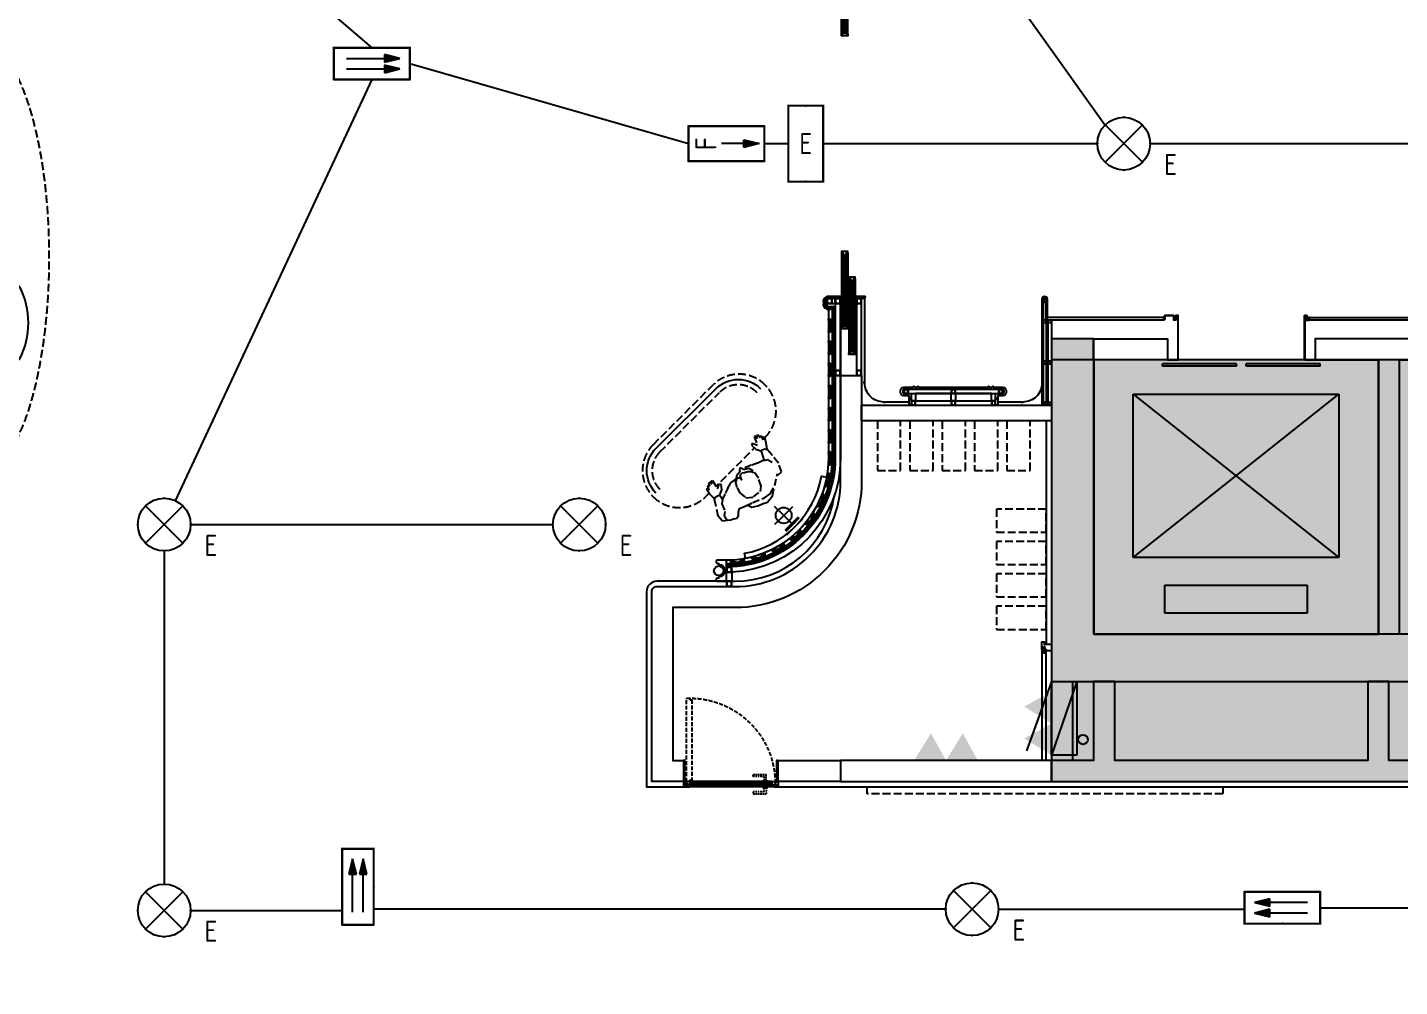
# Model space of a CAD drawing. Extents: x -284868 to 304789, y -137694 to 137894.
# Drawn here: x 125286 to 138296, y -105631 to -96536 of the extents above; entities that cross this region are included whole.
import ezdxf
from ezdxf.enums import TextEntityAlignment as Align

# ---------------------------------------------------------------- set-up
doc = ezdxf.new("R2010")
doc.units = 0
doc.set_wipeout_variables(frame=1)
doc.linetypes.add('DASH', pattern=[0.35, 0.25, -0.1])
doc.linetypes.add('DASHED', pattern=[0.75, 0.5, -0.25])
doc.layers.get('0').update_dxf_attribs({"linetype": 'CONTINUOUS'})
for name, color, linetype in [('0-墙', 4, 'CONTINUOUS'), ('0-建筑外轮廓', 8, 'CONTINUOUS'), ('0-建筑柱体', 251, 'CONTINUOUS'), ('0-消防栓(给排水)', 9, 'CONTINUOUS'), ('0-电梯', 3, 'CONTINUOUS'), ('0-非设计区域', 251, 'CONTINUOUS'), ('EQUIP-应急', 3, 'CONTINUOUS'), ('P-完成面', 42, 'CONTINUOUS'), ('P-平面家具', 3, 'CONTINUOUS'), ('P-门扇', 6, 'CONTINUOUS'), ('WIRE-照明', 130, 'CONTINUOUS')]:
    doc.layers.add(name, color=color, linetype=linetype)
doc.styles.add('_TEL_ATTDEF', font='GBENOR', dxfattribs={"width": 0.8, "height": 3, "bigfont": 'GBCBIG'})
doc.styles.add('_TEL_DIM', font='SIMPLEX', dxfattribs={"width": 0.8, "height": 3.5, "bigfont": 'HZTXT'})
doc.linetypes.add('FENCELINE2', pattern='A,6.35,-2.54,[132,ltypeshp.shx,S=2.54,R=0,X=-2.54,Y=0],-2.54,25.4', length=36.83)

# ---------------------------------------------------------------- blocks, each defined once
blk = doc.blocks.new('213r5467')
for p, q in [((-90909, -260063), (-90909, -260326)), ((-89559, -260063), (-90909, -260063)), ((-89559, -260326), (-89559, -260063)), ((-90909, -260326), (-89559, -260326)), ((-91209, -260588), (-91209, -262138)), ((-89259, -260588), (-91209, -260588)), ((-91209, -260588), (-89259, -262138)), ((-91209, -262138), (-89259, -260588)), ((-89259, -262138), (-89259, -260588)), ((-91209, -262138), (-89259, -262138))]:
    blk.add_line(p, q)
blk.add_lwpolyline([(-88884, -262463), (-91584, -262463), (-91584, -259863), (-88884, -259863), (-88884, -262463)])
blk = doc.blocks.new('sgASGHHHH')
for points in [[(-109046, -917824), (-109046, -921074), (-108646, -920624), (-108646, -917824)], [(-108646, -920624), (-109046, -921074), (-102996, -921074), (-102879, -920774), (-102996, -920624)]]:
    blk.add_hatch(color=256).paths.add_polyline_path(points)
at = {"color": 4}
for p, q in [((-109046, -917824), (-109046, -921074)), ((-108646, -917824), (-109046, -917824)), ((-108646, -917824), (-108646, -920624)), ((-108646, -920624), (-102996, -920624)), ((-109046, -921074), (-102996, -921074))]:
    blk.add_line(p, q, dxfattribs=at)
blk = doc.blocks.new('A$C5B4E3DF6')
for p, q in [((0, 240), (-659, 477)), ((-700, 0), (-700, 240)), ((0, 0), (-700, 240)), ((-700, 240), (0, 240)), ((0, 240), (0, 0)), ((0, 0), (-700, 0))]:
    blk.add_line(p, q)
for points in [[(-700, 240), (-541, 498), (-398, 240)], [(-398, 240), (-239, 498), (-96, 240)], [(-700, 0), (-700, 240), (0, 0)]]:
    blk.add_solid(points)
blk = doc.blocks.new('A$C3F6147FC')
blk.add_circle((299, -3801), 45.5)
at = {"rotation": 90}
blk.add_blockref('A$C5B4E3DF6', (240, -3250), dxfattribs=at)
blk = doc.blocks.new('$DORLIB2D$00000127')
at = {"color": 0}
for points in [[(-0.5333, 0.7949), (-0.5333, 0.6904)], [(-0.0333, 0.7949), (-0.5333, 0.7949)], [(-0.0333, 0.7949), (-0.0333, 0.6904)], [(0.5333, 0.7949), (0.0333, 0.7949)], [(0.0333, 0.7949), (0.0333, 0.6904)], [(0.5333, 0.7949), (0.5333, 0.6904)], [(-0.0333, 0.6904), (-0.5333, 0.6904)], [(0.5333, 0.6904), (0.0333, 0.6904)], [(0.5, 0.5), (-0.5, 0.5)]]:
    blk.add_lwpolyline(points, dxfattribs=at)
blk = doc.blocks.new('A$C611527F21')
h = blk.add_hatch(color=7)
h.dxf.hatch_style = 1
h.set_gradient(color1=(255, 255, 255), color2=(255, 255, 0), tint=1, name='CYLINDER')
h.paths.add_polyline_path([(1340, -405), (1340, -380), (1320, -380), (1320, -406), (1325, -410), (1335, -410)])
for points in [[(60, -375), (60, -405), (55, -405), (55, -400), (56, -400), (56, -404), (58, -404), (58, -373), (81, -373), (81, -419), (99, -419), (99, 0), (0, 0), (0, 1), (100, 1), (100, -420), (80, -420), (80, -375), (60, -375)], [(1438, -400), (1438, -404), (1436, -404), (1436, -384), (1424, -384), (1424, -419), (1342, -419), (1342, -378), (1319, -378), (1319, -419), (1302, -419), (1302, 0), (1400, 0), (1400, 1), (1300, 1), (1300, -420), (1320, -420), (1320, -380), (1340, -380), (1340, -420), (1425, -420), (1425, -385), (1435, -385), (1435, -405), (1440, -405), (1440, -400), (1438, -400)]]:
    blk.add_lwpolyline(points)
blk.add_lwpolyline([(1340, -405), (1340, -380), (1320, -380), (1320, -406), (1325, -410), (1335, -410)], close=True)
blk = doc.blocks.new('A$C67A6433D')
at = {"linetype": 'DASH', "ltscale": 0.03}
blk.add_wipeout([(31, 0), (-28, 0), (-28, 26), (31, 26)], dxfattribs=at)
for p, q in [((-26, 20), (-23, 19)), ((-25, 13), (-19, 4)), ((-21, 19), (-9, 16)), ((-20, 2), (-20, 0)), ((-19, 13), (-12, 3)), ((-18, 11), (-7, 9)), ((-16, 8), (-6, 8)), ((-16, 3), (0, 3)), ((-13, 24), (-13, 26)), ((-12, 23), (-12, 25)), ((-12, 25), (0, 25)), ((-9, 16), (-9, 21)), ((-9, 12), (-9, 21)), ((-1, 4), (-8, 10)), ((-2, 19), (-4, 14)), ((0, 9), (-3, 12)), ((30, 26), (3, 26)), ((15, 25), (3, 25)), ((3, 9), (6, 12)), ((19, 3), (3, 3)), ((4, 4), (11, 10)), ((5, 19), (7, 14)), ((19, 8), (9, 8)), ((12, 12), (12, 21)), ((23, 19), (12, 16)), ((21, 11), (12, 10)), ((22, 13), (14, 3)), ((15, 23), (15, 25)), ((16, 24), (16, 26)), ((28, 13), (21, 4)), ((23, 2), (23, 0)), ((28, 20), (25, 19))]:
    blk.add_line(p, q, dxfattribs=at)
for points in [[(0, 10), (0, 26), (-28, 26), (-28, 0), (0, 0), (0, 3)], [(3, 10), (3, 26), (31, 26), (31, 0), (3, 0), (3, 3)]]:
    blk.add_lwpolyline(points, dxfattribs=at)
for points in [[(-13, 24), (-13, 24), (-26, 24, 0.414214), (-27, 23), (-27, 2, 0.414214), (-26, 2), (-20, 2)], [(-12, 23), (-25, 23, 0.414214), (-26, 23), (-26, 17)], [(-26, 14), (-26, 5, 0.414214), (-25, 4), (-19, 4)], [(15, 23), (28, 23, -0.414214), (28, 23), (28, 17)], [(16, 24), (16, 24), (28, 24, -0.414214), (29, 23), (29, 2, -0.414214), (28, 2), (23, 2)], [(28, 14), (28, 5, -0.414214), (28, 4), (21, 4)]]:
    blk.add_lwpolyline(points, format="xyb", dxfattribs=at)
for centre in [(-22, 15), (-5, 21), (2, 6), (8, 21), (25, 15)]:
    blk.add_circle(centre, 1.99, dxfattribs=at)
for centre, radius, start, end in [((-22, 15), 3.58, 338.8563, 221.961), ((-18, 14), 1.59, 158.8563, 216.0245), ((-16, 6), 3.58, 211.8213, 270), ((-5, 21), 3.58, 334.8452, 179.1262), ((-7, 12), 1.99, 178.2525, 238.2672), ((-2, 13), 1.99, 160.8929, 232.1139), ((2, 6), 3.58, 213.0316, 326.9684), ((2, 6), 3.58, 72.8656, 107.1344), ((8, 21), 3.58, 0.8738, 205.1548), ((5, 13), 1.99, 307.8861, 19.1071), ((10, 12), 1.99, 301.7328, 1.7475), ((12, 11), 1.59, 222.3386, 280.5758), ((19, 6), 3.58, 270, 328.1787), ((25, 15), 3.58, 318.039, 201.1437), ((20, 14), 1.59, 323.9755, 21.1437)]:
    blk.add_arc(centre, radius, start, end, dxfattribs=at)
blk = doc.blocks.new('A$Ccb2b344d')
at = {"layer": 'P-完成面', "color": 251}
for points in [[(0, 0), (30, 0), (30, 30), (0, 30)], [(2, 2), (28, 2), (28, 28), (2, 28)]]:
    blk.add_lwpolyline(points, close=True, dxfattribs=at)
blk = doc.blocks.new('A$C05673959')
at = {"color": 6, "linetype": 'DASH', "ltscale": 80, "elevation": 0}
for points in [[(6, 41), (1, 45), (0, 39)], [(10, 25), (1, 45)], [(17, 47), (20, 52), (23, 47)], [(20, 25), (20, 52)], [(30, 25), (39, 45)], [(34, 41), (39, 45), (40, 39)]]:
    blk.add_lwpolyline(points, dxfattribs=at)
for points in [[(5, 15), (5, 0), (35, 0), (35, 15)], [(10, 15), (30, 15), (30, 25), (10, 25)]]:
    blk.add_lwpolyline(points, close=True, dxfattribs=at)
blk = doc.blocks.new('A$C91fbf63e')
at = {"color": 8}
blk.add_wipeout([(0, 0), (-50, 0), (-50, -50), (0, -50)], dxfattribs=at).dxf.layer = 'P-完成面'
at = {"layer": 'P-完成面'}
h = blk.add_hatch(dxfattribs=at)
h.set_pattern_fill('_USER', color=8, scale=3.749611, angle=225, style=0, double=1, pattern_type=0)
h.set_pattern_definition([(135, (1.25, -48.3284), (2.65138, 2.65138), []), (45, (1.25, -48.3284), (2.65138, -2.65138), [])])
h.paths.add_polyline_path([(-2, -48), (-2, -43), (-47, -43), (-47, -48)])
at = {"layer": 'P-完成面', "color": 3, "elevation": 0}
for points in [[(-3, -48), (-2, -48), (-2, -2), (-48, -2), (-48, -48), (-47, -48), (-47, -50), (-50, -50), (-50, 0), (0, 0), (0, -50), (-3, -50), (-3, -48)], [(-47, -43), (-2, -43), (-2, -48), (-47, -48), (-47, -43)]]:
    blk.add_lwpolyline(points, dxfattribs=at)
at = {"layer": 'P-完成面', "color": 8, "elevation": 0}
blk.add_lwpolyline([(-47, -50), (-3, -50)], dxfattribs=at)
at = {"layer": 'P-完成面', "color": 8}
for centre in [(-47, -43, 0), (-2, -43, 0)]:
    blk.add_arc(centre, 0.722, 234.74733, 305.25267, dxfattribs=at)
at = {"layer": 'P-完成面', "color": 8, "extrusion": (0, 0, -1), "xscale": -0.674219491757518, "yscale": 0.674219491757518, "zscale": -0.674219491757518, "rotation": 180}
blk.add_blockref('A$C05673959', (12, -2, 0), dxfattribs=at)
blk = doc.blocks.new('A$Cfa0514bd')
at = {"layer": 'P-完成面', "color": 251, "ltscale": 3}
for points in [[(0, 0), (40, 0), (40, 40), (0, 40)], [(3, 3), (37, 3), (37, 37), (3, 37)]]:
    blk.add_lwpolyline(points, close=True, dxfattribs=at)
blk = doc.blocks.new('A$C55830984')
at = {"layer": 'P-完成面', "color": 251}
for points in [[(-50, 50), (0, 50), (0, 0), (-50, 0)], [(-47, 47), (-3, 47), (-3, 3), (-47, 3)]]:
    blk.add_lwpolyline(points, close=True, dxfattribs=at)
blk = doc.blocks.new('A$Cdc63680e')
at = {"layer": 'P-完成面', "ltscale": 3}
h = blk.add_hatch(dxfattribs=at)
h.set_pattern_fill('ANSI38', color=250)
h.set_pattern_definition([(45, (-422851.3827, 373884.1253), (-2.24506403, 2.24506403), []), (135, (-422851.3827, 373884.1253), (-6.73519209, 2.24506403), [7.9375, -4.7625])])
edge = h.paths.add_edge_path()
edge.add_arc((-71, 0), 61.2, 359.6402, 407.8678)
edge.add_arc((-24, 54), 10.3, 96.603, 231.5978, ccw=False)
edge.add_arc((-25, 55), 9, 0, 89.651, ccw=False)
edge.add_line((-16, 55), (-16, 34))
edge.add_line((-16, 34), (-1, 34))
edge.add_line((-1, 34), (-1, -34))
edge.add_line((-1, -34), (-16, -34))
edge.add_line((-16, -34), (-16, -55))
edge.add_arc((-25, -55), 9, 270.349, 360, ccw=False)
edge.add_arc((-24, -54), 10.3, 128.4022, 263.397, ccw=False)
edge.add_arc((-71, 0), 61.2, 312.1322, 360.3598)
at = {"layer": 'P-完成面'}
blk.add_lwpolyline([(-11, 0, 0.213484), (-31, 45), (-31, 45, -0.669016), (-25, 65), (-25, 65, -0.414214), (-15, 55), (-15, 35), (0, 35), (0, -35), (-15, -35), (-15, -55, -0.414214), (-25, -65), (-25, -65, -0.669016), (-31, -45), (-31, -45, 0.213484), (-11, 0, -0.213484)], format="xyb", dxfattribs=at)
at = {"layer": 'P-完成面', "color": 251}
blk.add_lwpolyline([(-10, 0, 0.213595), (-30, 46, -0.668146), (-25, 64, -0.41243), (-16, 55), (-16, 34), (-1, 34), (-1, -34), (-16, -34), (-16, -55, -0.41243), (-25, -64, -0.668146), (-30, -46, 0.213595)], format="xyb", close=True, dxfattribs=at)
blk = doc.blocks.new('A$C95e0a651')
at = {"color": 251, "ltscale": 3}
for p, q in [((10, -45), (10, -687)), ((50, -45), (50, -687))]:
    blk.add_line(p, q, dxfattribs=at)
for points in [[(38, -45), (50, -45), (50, -15), (60, -15), (60, 0), (0, 0), (0, -15), (10, -15), (10, -45), (22, -45), (22, -30), (38, -30), (38, -45)], [(38, -687), (50, -687), (50, -717), (60, -717), (60, -732), (0, -732), (0, -717), (10, -717), (10, -687), (22, -687), (22, -702), (38, -702), (38, -687)]]:
    blk.add_lwpolyline(points)
at = {"color": 8, "ltscale": 3}
for points in [[(0, -717), (0, -15)], [(60, -717), (60, -15)]]:
    blk.add_lwpolyline(points, dxfattribs=at)
for points in [[(39, -44), (48, -44), (48, -14), (58, -14), (58, -2), (2, -2), (2, -14), (12, -14), (12, -44), (21, -44), (21, -28), (39, -28)], [(39, -689), (48, -689), (48, -719), (58, -719), (58, -731), (2, -731), (2, -719), (12, -719), (12, -689), (21, -689), (21, -704), (39, -704)]]:
    blk.add_lwpolyline(points, close=True)
at = {"color": 5}
blk.add_lwpolyline([(26, -30), (34, -30), (36, -32), (36, -700), (34, -702), (26, -702), (24, -700), (24, -32)], close=True, dxfattribs=at)
blk = doc.blocks.new('*U406')
blk.add_line((-202, 244), (-202, 29))
at = {"color": 250}
blk.add_wipeout([(1, 82), (4, 85), (7, 89), (10, 92), (12, 96), (15, 101), (17, 105), (18, 109), (20, 114), (21, 118), (22, 123), (23, 127), (23, 132), (23, 137), (23, 142), (22, 146), (21, 151), (20, 155), (19, 160), (17, 164), (15, 169), (13, 173), (10, 177), (8, 181), (5, 184), (1, 188), (-2, 191), (-6, 194), (-9, 197), (-13, 199), (-18, 202), (-22, 204), (-26, 205), (-31, 207), (-35, 208), (-40, 209), (-44, 210), (-49, 210), (-54, 210), (-59, 210), (-63, 209), (-68, 208), (-72, 207), (-77, 206), (-81, 204), (-86, 202), (-90, 200), (-94, 197), (-98, 195), (-101, 192), (-105, 188), (-108, 185), (-111, 181), (-114, 178), (-116, 174), (-119, 169), (-121, 165), (-122, 161), (-124, 156), (-125, 152), (-126, 147), (-127, 143), (-127, 138), (-127, 133), (-127, 128), (-126, 124), (-125, 119), (-124, 115), (-123, 110), (-121, 106), (-119, 101), (-117, 97), (-114, 93), (-112, 89), (-109, 86), (-105, 82), (-102, 79), (-98, 76), (-95, 73), (-91, 71), (-86, 68), (-82, 66), (-78, 65), (-73, 63), (-69, 62), (-64, 61), (-60, 60), (-55, 60), (-50, 60), (-45, 60), (-41, 61), (-36, 62), (-32, 63), (-27, 64), (-23, 66), (-18, 68), (-14, 70), (-10, 73), (-6, 75), (-3, 78)], dxfattribs=at)
for points in [[(-160, 135), (-172, 135), (-172, 219), (-160, 219)], [(-160, 53), (-172, 53), (-172, 135), (-160, 135)]]:
    blk.add_hatch(color=256).paths.add_polyline_path(points)
for q in [(-172, 217), (-172, 53)]:
    blk.add_line((-172, 135), q)
at = {"color": 251}
for q in [(-172, 135), (-52, 255), (68, 135), (-52, 15)]:
    blk.add_line((-52, 135), q, dxfattribs=at)
for points in [[(-172, 53), (-160, 53), (-160, 219), (-172, 219)], [(-172, 53), (-172, 53), (-172, 217), (-172, 217)]]:
    blk.add_lwpolyline(points, close=True)
blk.add_circle((-52, 135), 75)
blk = doc.blocks.new('A$C78095CF1')
at = {"color": 251, "linetype": 'DASH', "ltscale": 300}
blk.add_wipeout([(673, 62), (712, 104), (722, 0), (736, 0), (743, 37), (750, 2), (769, 7), (774, 42), (776, 25), (793, 30), (797, 69), (800, 69), (805, 48), (821, 62), (810, 121), (788, 185), (833, 372), (823, 471), (772, 488), (776, 469), (693, 574), (672, 597), (586, 680), (543, 700), (520, 696), (496, 693), (465, 693), (433, 692), (369, 674), (338, 639), (317, 635), (244, 630), (218, 658), (198, 696), (175, 713), (142, 707), (104, 702), (69, 689), (68, 690), (18, 674), (0, 605), (43, 425), (45, 418), (26, 365), (23, 354), (12, 296), (28, 282), (35, 302), (36, 303), (40, 263), (57, 259), (59, 275), (64, 240), (83, 236), (90, 266), (97, 233), (111, 232), (121, 337), (160, 295), (176, 307), (154, 366), (113, 405), (120, 466), (134, 451), (175, 416), (214, 384), (277, 341), (340, 328), (352, 326), (367, 298), (418, 275), (425, 253), (437, 241), (453, 249), (458, 259), (464, 259), (532, 264), (559, 266), (623, 276), (642, 279), (658, 278), (696, 278), (707, 277), (720, 172), (679, 132), (659, 78), (657, 74)], dxfattribs=at).dxf.layer = 'P-平面家具'
at = {"layer": 'P-平面家具', "color": 251, "linetype": 'DASH', "ltscale": 300}
for p, q in [((18, 674), (0, 605)), ((0, 605), (25, 500)), ((69, 691), (18, 674)), ((61, 630), (66, 689)), ((88, 592), (61, 630)), ((88, 592), (61, 630)), ((65, 672), (69, 691)), ((104, 702), (69, 689)), ((92, 503), (88, 592)), ((92, 503), (88, 592)), ((142, 704), (104, 702)), ((142, 707), (175, 713)), ((175, 713), (198, 696)), ((198, 696), (218, 658)), ((218, 658), (244, 630)), ((244, 630), (317, 635)), ((317, 635), (399, 634)), ((338, 639), (369, 674)), ((369, 674), (433, 692)), ((399, 634), (535, 643)), ((433, 692), (496, 693)), ((496, 693), (543, 700)), ((535, 643), (610, 633)), ((543, 700), (586, 680)), ((586, 680), (623, 663)), ((610, 633), (693, 574)), ((623, 663), (675, 593)), ((25, 500), (45, 418)), ((120, 466), (92, 503)), ((115, 431), (120, 466)), ((128, 455), (120, 466)), ((169, 422), (128, 455)), ((319, 481), (355, 557)), ((319, 419), (319, 481)), ((355, 557), (432, 584)), ((432, 584), (525, 564)), ((525, 564), (558, 515)), ((558, 515), (569, 426)), ((693, 574), (776, 469)), ((776, 469), (772, 488)), ((772, 488), (823, 471)), ((823, 471), (833, 372)), ((23, 354), (12, 296)), ((45, 418), (23, 354)), ((28, 282), (35, 312)), ((33, 302), (36, 302)), ((35, 312), (40, 263)), ((43, 425), (66, 407)), ((66, 407), (106, 405)), ((111, 234), (121, 337)), ((113, 405), (115, 431)), ((154, 366), (113, 405)), ((121, 337), (136, 323)), ((136, 323), (160, 295)), ((176, 307), (154, 366)), ((160, 295), (176, 307)), ((231, 372), (169, 422)), ((277, 341), (214, 384)), ((340, 328), (277, 341)), ((328, 345), (316, 413)), ((330, 352), (353, 319)), ((367, 298), (338, 354)), ((361, 330), (382, 327)), ((418, 275), (367, 298)), ((382, 327), (394, 339)), ((394, 339), (397, 366)), ((397, 366), (401, 327)), ((401, 327), (413, 306)), ((413, 306), (434, 298)), ((434, 298), (460, 305)), ((460, 305), (497, 311)), ((497, 311), (530, 325)), ((551, 330), (519, 287)), ((530, 325), (551, 349)), ((569, 426), (551, 328)), ((745, 286), (776, 335)), ((833, 372), (808, 267)), ((12, 296), (28, 282)), ((40, 263), (57, 259)), ((57, 259), (59, 275)), ((59, 275), (64, 240)), ((64, 240), (83, 236)), ((83, 236), (90, 266)), ((90, 266), (97, 233)), ((97, 233), (111, 234)), ((425, 253), (418, 275)), ((437, 241), (425, 253)), ((453, 249), (437, 241)), ((464, 273), (453, 249)), ((479, 278), (464, 273)), ((559, 266), (464, 259)), ((519, 287), (479, 278)), ((642, 279), (559, 266)), ((707, 277), (642, 279)), ((679, 132), (720, 172)), ((705, 278), (745, 286)), ((718, 197), (707, 277)), ((720, 172), (718, 197)), ((767, 173), (727, 172)), ((790, 192), (767, 173)), ((808, 267), (788, 185)), ((788, 185), (810, 121)), ((657, 74), (679, 132)), ((673, 62), (657, 74)), ((697, 90), (673, 62)), ((712, 104), (697, 90)), ((722, 0), (712, 104)), ((736, 0), (722, 0)), ((743, 33), (736, 0)), ((750, 2), (743, 33)), ((769, 7), (750, 2)), ((774, 42), (769, 7)), ((776, 25), (774, 42)), ((793, 30), (776, 25)), ((798, 79), (793, 30)), ((800, 69), (797, 69)), ((805, 48), (798, 79)), ((821, 62), (805, 48)), ((810, 121), (821, 62))]:
    blk.add_line(p, q, dxfattribs=at)
blk = doc.blocks.new('FZ03')
at = {"color": 8}
for p, q in [((-4, 1), (-4, 3)), ((-4, 3), (0, 3)), ((0, 0), (-4, 1)), ((-3, 7), (3, 7)), ((0, 7), (-3, 5)), ((-3, 3), (-3, 7)), ((0, 5), (-3, 4)), ((0, 7), (3, 5)), ((0, 7), (0, 3)), ((0, 5), (3, 4)), ((0, 3), (4, 3)), ((4, 1), (0, 0)), ((3, 3), (3, 7)), ((4, 3), (4, 1))]:
    blk.add_line(p, q, dxfattribs=at)
blk = doc.blocks.new('A$C79893AB6')
at = {"color": 8, "linetype": 'DASHED', "ltscale": 5}
for points in [[(10, 20), (0, 20), (0, 5), (10, 5)], [(10, 0), (12, 0), (12, 25), (10, 25)], [(13, 0), (15, 0), (15, 25), (13, 25)], [(15, 20), (25, 20), (25, 5), (15, 5)]]:
    blk.add_lwpolyline(points, close=True, dxfattribs=at)
for points in [[(5, 20), (5, 5)], [(12, 18), (13, 18)], [(12, 16), (13, 16)], [(12, 14), (13, 14)], [(12, 10), (13, 10)], [(12, 8), (13, 8)], [(12, 6), (13, 6)], [(20, 20), (20, 5)]]:
    blk.add_lwpolyline(points, dxfattribs=at)
blk = doc.blocks.new('A$C340bdad7')
at = {"color": 8, "linetype": 'DASHED', "ltscale": 30}
for points in [[(-724, 5, 0.414214), (-725, 7), (-775, 7, 0.414214), (-776, 5)], [(-724, -55, -0.414214), (-725, -57), (-775, -57, -0.414214), (-776, -55)]]:
    blk.add_lwpolyline(points, format="xyb", dxfattribs=at)
for points in [[(-776, 5), (-776, 0), (-724, 0), (-724, 5)], [(-740, 48), (-740, 7), (-759, 7), (-759, 67)], [(-740, 48), (-636, 48), (-636, 67), (-759, 67)], [(-776, -55), (-776, -50), (-724, -50), (-724, -55)], [(-740, -98), (-740, -57), (-759, -57), (-759, -117)], [(-740, -98), (-636, -98), (-636, -117), (-759, -117)]]:
    blk.add_lwpolyline(points, dxfattribs=at)
at = {"layer": 'P-门扇'}
for p, q in [((-815, 0), (-35, 0)), ((-815, -50), (-35, -50))]:
    blk.add_line(p, q, dxfattribs=at)
at = {"layer": 'P-门扇', "color": 251}
for p, q in [((-845, -3), (-35, -3)), ((-830, -47), (-35, -47)), ((-815, -15), (-35, -15)), ((-815, -35), (-35, -35))]:
    blk.add_line(p, q, dxfattribs=at)
at = {"layer": 'P-门扇', "color": 251, "linetype": 'DASH', "ltscale": 150}
blk.add_lwpolyline([(-845, 0, -0.420056), (-5, 790, 3.831979)], format="xyb", dxfattribs=at)
blk.add_lwpolyline([(-55, 15), (-37, 15), (-37, 0), (-5, 0), (-5, 790), (-37, 790), (-37, 775), (-55, 775), (-55, 15)], dxfattribs=at)
at = {"layer": 'P-门扇'}
for points in [[(-815, 0), (-815, 0), (-845, 0), (-845, -32), (-830, -32), (-830, -50), (-815, -50)], [(-815, -47), (-815, -3)]]:
    blk.add_lwpolyline(points, dxfattribs=at)
at = {"layer": 'P-门扇', "color": 251}
for points in [[(-815, -15), (-815, -35), (-775, -35), (-775, -15)], [(-445, -15), (-445, -35), (-405, -35), (-405, -15)], [(-75, -15), (-75, -35), (-35, -35), (-35, -15)]]:
    blk.add_lwpolyline(points, close=True, dxfattribs=at)
for points in [[(-815, -15), (-775, -35)], [(-775, -15), (-815, -35)], [(-445, -15), (-405, -35)], [(-405, -15), (-445, -35)], [(-75, -15), (-35, -35)], [(-35, -15), (-75, -35)]]:
    blk.add_lwpolyline(points, dxfattribs=at)
at = {"layer": 'P-门扇'}
blk.add_lwpolyline([(-20, -50), (-35, -50), (-35, 0), (-5, 0), (-5, -32), (-20, -32)], close=True, dxfattribs=at)
at = {"rotation": 180}
blk.add_blockref('A$C79893AB6', (10, 0), dxfattribs=at)
at = {"xscale": -0.7194583547756841, "yscale": 0.7194583547756841, "zscale": 0.7194583547756841, "rotation": 180}
for p in [(-840, -33), (-10, -33)]:
    blk.add_blockref('FZ03', p, dxfattribs=at)
blk = doc.blocks.new('A$Ca6733954')
for points in [[(0, 0), (-159, 258), (-302, 0)], [(302, 0), (143, 258), (0, 0)]]:
    blk.add_solid(points)
blk = doc.blocks.new('$equip$00002534')
for p, q in [((-0.72, 0.66), (-0.72, 0)), ((0.72, 0.66), (-0.72, 0.66)), ((0.72, 0), (0.72, 0.66)), ((-0.72, 0), (0.72, 0))]:
    blk.add_line(p, q)
at = {"const_width": 0.04}
blk.add_lwpolyline([(-0.72, 0.66), (-0.72, 0), (0.72, 0), (0.72, 0.66), (-0.72, 0.66), (-0.72, 0)], dxfattribs=at)
for p in [(0, 0.66), (-0.72, 0.33), (0.72, 0.33), (0, 0)]:
    blk.add_point(p)
at = {"color": 7, "style": '_TEL_DIM'}
blk.add_attdef('$TEXT$', text='', height=0.4, dxfattribs=at).set_placement((0, 0.33), align=Align.MIDDLE_CENTER)
at = {"color": 7, "style": '_TEL_DIM', "flags": 1}
blk.add_attdef('A', text='', height=0.00002, dxfattribs=at).set_placement((0, 0), align=Align.MIDDLE_CENTER)
blk = doc.blocks.new('$equip$00002852')
for p, q in [((0.354, 0.354), (-0.354, -0.354)), ((-0.354, 0.354), (0.354, -0.354))]:
    blk.add_line(p, q)
at = {"const_width": 0.02}
blk.add_lwpolyline([(0, 0.5, -1), (0, -0.5, -1), (0, 0.5, -0.60786)], format="xyb", dxfattribs=at)
blk.add_circle((0, 0), 0.5)
for p in [(0, 0.5), (-0.5, 0), (0.5, 0), (0, -0.5)]:
    blk.add_point(p)
at = {"color": 7, "style": '_TEL_DIM', "flags": 1}
for tag in ['A', 'REMARK']:
    blk.add_attdef(tag, text='', height=0.00002, dxfattribs=at).set_placement((0, 0), align=Align.MIDDLE_CENTER)
at = {"color": 7, "style": '_TEL_DIM'}
blk.add_attdef('$TEXT$', text='', height=0.4, dxfattribs=at).set_placement((0.887, -0.396), align=Align.MIDDLE_CENTER)
blk = doc.blocks.new('$equip$00003170')
for points in [[(0.24, 0.472), (0.24, 0.328), (0.528, 0.4)], [(0.24, 0.272), (0.24, 0.128), (0.528, 0.2)]]:
    blk.add_hatch(color=256).paths.add_polyline_path(points)
for p, q in [((0.72, 0.6), (-0.72, 0.6)), ((-0.72, 0.6), (-0.72, 0)), ((0.72, 0), (0.72, 0.6)), ((0.528, 0.4), (0.24, 0.472)), ((0.24, 0.472), (0.24, 0.328)), ((0.24, 0.328), (0.528, 0.4)), ((0.528, 0.2), (0.24, 0.272)), ((0.24, 0.272), (0.24, 0.128)), ((-0.72, 0), (0.72, 0)), ((0.24, 0.128), (0.528, 0.2))]:
    blk.add_line(p, q)
at = {"color": 7}
for p, q in [((-0.48, 0.4), (0.48, 0.4)), ((-0.48, 0.2), (0.48, 0.2))]:
    blk.add_line(p, q, dxfattribs=at)
at = {"const_width": 0.04}
blk.add_lwpolyline([(-0.72, 0.6), (-0.72, 0), (0.72, 0), (0.72, 0.6), (-0.72, 0.6), (-0.72, 0)], dxfattribs=at)
for p in [(0, 0.6), (-0.72, 0.3), (0.72, 0.3), (0, 0)]:
    blk.add_point(p)
at = {"color": 7, "style": '_TEL_DIM', "flags": 1}
for tag in ['A', 'REMARK']:
    blk.add_attdef(tag, text='', height=0.00002, dxfattribs=at).set_placement((0, 0), align=Align.MIDDLE_CENTER)
blk = doc.blocks.new('$equip$00003180')
blk.add_hatch(color=256).paths.add_polyline_path([(-0.332, 0.402), (-0.332, 0.258), (-0.62, 0.33)])
for p, q in [((0.72, 0.66), (-0.72, 0.66)), ((-0.72, 0.66), (-0.72, 0)), ((0, 0.66), (0.72, 0.66)), ((0.72, 0), (0.72, 0.66)), ((-0.62, 0.33), (-0.332, 0.402)), ((-0.332, 0.258), (-0.62, 0.33)), ((-0.332, 0.402), (-0.332, 0.258)), ((-0.72, 0), (0.72, 0))]:
    blk.add_line(p, q)
at = {"color": 7}
blk.add_line((-0.624, 0.33), (0.096, 0.33), dxfattribs=at)
at = {"const_width": 0.04}
blk.add_lwpolyline([(-0.72, 0.66), (-0.72, 0), (0.72, 0), (0.72, 0.66), (-0.72, 0.66), (-0.72, 0)], dxfattribs=at)
for p in [(0, 0.66), (-0.72, 0.33), (0.72, 0.33), (0, 0)]:
    blk.add_point(p)
at = {"color": 7, "style": '_TEL_DIM'}
blk.add_attdef('$TEXT$', text='', height=0.4, dxfattribs=at).set_placement((0.388, 0.33), align=Align.MIDDLE_CENTER)
at = {"color": 7, "style": '_TEL_DIM', "flags": 1}
for tag in ['A', 'REMARK']:
    blk.add_attdef(tag, text='', height=0.00002, dxfattribs=at).set_placement((0, 0), align=Align.MIDDLE_CENTER)

msp = doc.modelspace()

# ---------------------------------------------------------------- linework, layer by layer
at = {"layer": '0-墙'}
msp.add_lwpolyline([(135396, -99488), (136096, -99488), (136096, -99688), (135396, -99688)], close=True, dxfattribs=at)
for points in [[(138296, -99688), (138896, -99688), (138896, -99488), (137496, -99488), (137496, -99688), (138096, -99688), (138096, -102288), (138296, -102288), (138296, -99688)], [(140146, -103488), (138196, -103488), (138196, -102738), (137996, -102738), (137996, -103488), (135596, -103488), (135596, -102738), (135396, -102738), (135396, -103488), (134996, -103488), (134996, -103688), (144496, -103688)]]:
    msp.add_lwpolyline(points, dxfattribs=at)
at = {"layer": '0-墙', "ltscale": 3}
msp.add_lwpolyline([(131996, -102038), (131406, -102038), (131406, -103488), (131506, -103488), (131506, -103688), (131206, -103688), (131206, -101888, -0.414214), (131256, -101838), (131996, -101838, 0.414214), (132996, -100838), (132996, -99838), (133196, -99838), (133196, -100838, -0.414214)], format="xyb", close=True, dxfattribs=at)
for points in [[(134996, -100118), (134996, -100268), (133196, -100268), (133196, -100118)], [(132406, -103488), (132996, -103488), (132996, -103688), (132406, -103688)], [(132996, -103688), (134996, -103688), (134996, -103488), (132996, -103488)]]:
    msp.add_lwpolyline(points, close=True, dxfattribs=at)
at = {"layer": '0-墙', "color": 251}
for points in [[(135596, -103488), (135596, -102738), (135826, -102910), (137996, -102738)], [(138196, -103488), (138196, -102738), (138426, -102910), (140146, -102738)]]:
    msp.add_solid(points, dxfattribs=at)
at = {"layer": '0-建筑外轮廓', "color": 42}
msp.add_lwpolyline([(125192, -99679), (125201, -99684, 0.418177), (125214, -99679, 0.11855), (125296, -99338), (125296, -99338, 0.11855), (125214, -98997, 0.418177), (125201, -98993), (125192, -98998)], format="xyb", dxfattribs=at)
at = {"layer": 'EQUIP-应急', "ltscale": 3}
for points in [[(134996, -102738), (134996, -103488)], [(135196, -102738), (135196, -103488)]]:
    msp.add_lwpolyline(points, dxfattribs=at)
at = {"layer": 'P-完成面', "color": 251}
for p, q in [((132853, -99198), (132853, -99099)), ((132865, -99105), (132853, -99105)), ((132865, -99195), (132853, -99195)), ((132865, -99183), (132946, -99183)), ((131966, -101678), (131966, -101788))]:
    msp.add_line(p, q, dxfattribs=at)
at = {"layer": 'P-完成面', "color": 251, "ltscale": 3}
msp.add_line((134996, -99338), (134996, -100088), dxfattribs=at)
at = {"layer": 'P-完成面'}
for points in [[(132996, -99105), (132996, -99088), (132881, -99088, 0.414214), (132831, -99138), (132831, -99138), (132851, -99138), (132851, -99158), (132831, -99158), (132831, -99158, 0.414214), (132881, -99208), (132916, -99208)], [(133646, -100088), (133416, -100088), (133416, -100093), (133406, -100093), (133406, -100088, -0.414214), (133226, -99908), (133221, -99908), (133221, -99898), (133226, -99898), (133226, -99098)], [(134956, -99288), (134956, -99113, 0.414214), (134931, -99088), (134931, -99088, 0.414214), (134906, -99113), (134906, -99898), (134911, -99898), (134911, -99908), (134906, -99908, -0.414214), (134726, -100088), (134726, -100093), (134716, -100093), (134716, -100088), (134486, -100088)], [(132916, -99208), (132916, -100623, -0.414214), (131916, -101623), (131916, -101623)], [(134466, -100118), (134466, -100008), (134536, -100008, 0.414214), (134546, -99998), (134546, -99978, 0.414214), (134536, -99968), (134426, -99968), (134411, -99968), (133716, -99968), (133701, -99968), (133596, -99968, 0.414214), (133586, -99978), (133586, -99998, 0.414214), (133596, -100008), (133666, -100008), (133666, -100118), (133646, -100118), (133646, -100028), (133596, -100028, -0.414214), (133566, -99998), (133566, -99978, -0.414214), (133596, -99948), (133686, -99948), (133686, -99943, -0.414214), (133691, -99938), (133691, -99938, -0.414214), (133696, -99943), (133696, -99943, 0.414214), (133701, -99948), (133721, -99948, 0.414214), (133726, -99943), (133726, -99943, -0.414214), (133731, -99938), (133731, -99938, -0.414214), (133736, -99943), (133736, -99948), (134396, -99948), (134396, -99943, -0.414214), (134401, -99938), (134401, -99938, -0.414214), (134406, -99943), (134406, -99943, 0.414214), (134411, -99948), (134431, -99948, 0.414214), (134436, -99943), (134436, -99943, -0.414214), (134441, -99938), (134441, -99938, -0.414214), (134446, -99943), (134446, -99948), (134536, -99948, -0.414214), (134566, -99978), (134566, -99998, -0.414214), (134536, -100028), (134486, -100028), (134486, -100118), (134466, -100118)], [(132094, -101572), (132085, -101523, 0.309555), (132816, -100792), (132865, -100801, -0.309555), (132094, -101572, 0)], [(131916, -101788), (131256, -101788, 0.414214), (131156, -101888), (131156, -103738), (131546, -103738), (131546, -103723), (131531, -103723)], [(132381, -103723), (132366, -103723), (132366, -103738), (143946, -103738), (143946, -106118), (143046, -106118), (143046, -107568), (135748, -107568), (135748, -106119), (130247, -106119), (130247, -106469, -0.414239), (130147, -106569), (129767, -106569)]]:
    msp.add_lwpolyline(points, format="xyb", dxfattribs=at)
at = {"layer": 'P-完成面', "color": 251}
for points in [[(132995, -99105), (132995, -99090), (132881, -99090, 0.407029), (132833, -99137), (132853, -99137), (132853, -99160), (132833, -99160, 0.407029), (132881, -99207), (132919, -99207)], [(132946, -99208), (132946, -100623, -0.414214), (131916, -101653), (131916, -101653)], [(132931, -99208), (132931, -100623, -0.414214), (131916, -101638), (131916, -101638)], [(132919, -99208), (132919, -100623, -0.414214), (131916, -101626), (131916, -101626)], [(132996, -99208), (132996, -100623, -0.400713), (131966, -101702, -0.400713)], [(131916, -101788), (131996, -101788, 0.370979), (132936, -100980, 0.370979)]]:
    msp.add_lwpolyline(points, format="xyb", dxfattribs=at)
msp.add_lwpolyline([(132946, -99105), (132865, -99105), (132865, -99195), (132946, -99195)], dxfattribs=at)
for points in [[(132915, -99155), (132946, -99155), (132946, -99105), (132915, -99105)], [(133230, -99097), (133148, -99097), (133148, -99090), (133230, -99090)], [(133213, -99105), (133148, -99105), (133148, -99097), (133213, -99097)], [(132946, -99788), (132996, -99788), (132996, -99155), (132946, -99155)], [(132946, -99788), (132996, -99788), (132996, -99155), (132946, -99155)], [(133146, -99788), (133196, -99788), (133196, -99155), (133146, -99155)], [(134946, -99338), (134966, -99338), (134966, -99308), (134946, -99308)], [(134946, -99728), (134966, -99728), (134966, -99698), (134946, -99698)]]:
    msp.add_lwpolyline(points, close=True, dxfattribs=at)
at = {"layer": 'P-完成面'}
for points in [[(133213, -99098), (133231, -99098), (133231, -99088), (133146, -99088), (133146, -99105)], [(133213, -99097), (133230, -99097), (133230, -99090), (133148, -99090), (133148, -99105)], [(136060, -99294), (136060, -99288), (134955, -99288), (134955, -99308), (136060, -99308), (136060, -99288)], [(137438, -99288), (138860, -99288), (138860, -99294)], [(137438, -99288), (137438, -99308), (138860, -99308), (138860, -99288)], [(134946, -100268), (134946, -102383)], [(134996, -102383), (134996, -102448), (134949, -102448), (134949, -102438), (134906, -102438), (134906, -102363), (134926, -102363), (134926, -102383), (134996, -102383)], [(131521, -103688), (131521, -103483), (131516, -103483), (131516, -103488), (131506, -103488)], [(132391, -103688), (132391, -103483), (132396, -103483), (132396, -103488), (132406, -103488)]]:
    msp.add_lwpolyline(points, dxfattribs=at)
at = {"layer": 'P-完成面', "color": 251}
msp.add_lwpolyline([(134908, -100118), (134908, -99113, -0.414214), (134931, -99090, -0.414214), (134955, -99113), (134955, -99308), (134946, -99308), (134946, -99113, 0.414214), (134931, -99098, 0.414214), (134916, -99113), (134916, -100118)], format="xyb", close=True, dxfattribs=at)
at = {"layer": 'P-完成面', "color": 8}
msp.add_lwpolyline([(132881, -99208), (132881, -100623, -0.414214), (131916, -101588), (131916, -101588), (131916, -101598)], format="xyb", dxfattribs=at)
at = {"layer": 'P-完成面', "color": 251, "ltscale": 3}
for points in [[(134946, -100088), (134966, -100088), (134966, -99338), (134946, -99338)], [(134046, -100008), (134086, -100008), (134086, -100078), (134046, -100078)]]:
    msp.add_lwpolyline(points, close=True, dxfattribs=at)
at = {"layer": 'P-完成面'}
msp.add_lwpolyline([(131911, -101588), (131831, -101588, 0.414214), (131816, -101603), (131816, -101603, 0.414214), (131831, -101618), (131841, -101618, 1), (131841, -101628, -1), (131841, -101748, 1), (131841, -101758), (131831, -101758, 0.414214), (131816, -101773), (131816, -101773, 0.414214), (131831, -101788), (131911, -101788), (131911, -101778), (131916, -101778), (131916, -101598), (131911, -101598)], format="xyb", close=True, dxfattribs=at)
for points in [[(134946, -102441), (134906, -102441), (134906, -103485), (134946, -103485)], [(131531, -103688), (131506, -103688), (131506, -103726), (131531, -103726)], [(132381, -103688), (132406, -103688), (132406, -103726), (132381, -103726)]]:
    msp.add_lwpolyline(points, close=True, dxfattribs=at)
msp.add_circle((131841, -101688), 45, dxfattribs=at)
at = {"layer": 'P-平面家具', "linetype": 'DASH', "ltscale": 300}
for points in [[(133346, -100268), (133346, -100738), (133566, -100738), (133566, -100268)], [(133653, -100268), (133653, -100738), (133873, -100738), (133873, -100268)], [(133960, -100268), (133960, -100738), (134180, -100738), (134180, -100268)], [(134267, -100268), (134267, -100738), (134487, -100738), (134487, -100268)], [(134574, -100268), (134574, -100738), (134794, -100738), (134794, -100268)], [(134946, -101103), (134476, -101103), (134476, -101323), (134946, -101323)], [(134946, -101410), (134476, -101410), (134476, -101630), (134946, -101630)], [(134946, -101717), (134476, -101717), (134476, -101937), (134946, -101937)], [(134946, -102024), (134476, -102024), (134476, -102244), (134946, -102244)], [(133250, -103738), (136620, -103738), (136620, -103804), (133250, -103804)]]:
    msp.add_lwpolyline(points, close=True, dxfattribs=at)
msp.add_ellipse((124826, -98715), major_axis=(0, 2050), ratio=0.325728, start_param=2.305052, end_param=7.792211, dxfattribs=at)
at = {"layer": 'WIRE-照明'}
for points in [[(126833, -95250), (128552, -96729)], [(134064, -95438), (135504, -97462)], [(128912, -96879), (131554, -97638)], [(128552, -97029), (126688, -101024)], [(132274, -97638), (132501, -97638)], [(132831, -97638), (135431, -97638)], [(135931, -97638), (140793, -97638)], [(126833, -101250), (130269, -101250)], [(126583, -101500), (126583, -104659)], [(126833, -104909), (128270, -104909)], [(133994, -104898), (128570, -104898)], [(134494, -104898), (136825, -104898)], [(137545, -104884), (139790, -104884)]]:
    msp.add_lwpolyline(points, dxfattribs=at)

# ---------------------------------------------------------------- block references
at = {"layer": '0-建筑柱体'}
msp.add_blockref('sgASGHHHH', (244042, 818336), dxfattribs=at)
at = {"layer": '0-消防栓(给排水)', "color": 0}
msp.add_blockref('A$C3F6147FC', (134996, -99488), dxfattribs=at)
at = {"layer": '0-电梯', "xscale": -1, "rotation": 180}
msp.add_blockref('213r5467', (226981, -362152), dxfattribs=at)
at = {"layer": '0-非设计区域', "color": 1, "ltscale": 3, "xscale": -1, "rotation": 180}
for p in [(134916, -99113), (134966, -99308), (134966, -99698), (134916, -100088), (134966, -100088)]:
    msp.add_blockref('A$Ccb2b344d', p, dxfattribs=at)
at = {"layer": 'EQUIP-应急', "ltscale": 3, "xscale": 500, "yscale": 500, "zscale": 500}
msp.add_blockref('$equip$00003170', (128552, -97029), dxfattribs=at)
at = {"layer": 'EQUIP-应急', "ltscale": 3}
ref = msp.add_blockref('$equip$00002534', (132831, -97638), dxfattribs=dict(at, xscale=500, yscale=500, zscale=500, rotation=90))
ref.add_attrib('$TEXT$', 'E', dxfattribs={"layer": '0', "color": 7, "height": 200, "style": '_TEL_ATTDEF'}).set_placement((132666, -97638), align=Align.MIDDLE_CENTER)
ref = msp.add_blockref('$equip$00002852', (135681, -97638), dxfattribs=dict(at, xscale=500, yscale=500, zscale=500))
ref.add_attrib('$TEXT$', 'E', dxfattribs={"layer": '0', "color": 7, "height": 200, "style": '_TEL_ATTDEF'}).set_placement((136125, -97836), align=Align.MIDDLE_CENTER)
ref = msp.add_blockref('$equip$00003180', (131914, -97473), dxfattribs=dict(at, xscale=500, yscale=500, zscale=500, rotation=180))
ref.add_attrib('$TEXT$', 'F', dxfattribs={"layer": '0', "color": 7, "height": 200, "rotation": 90, "style": '_TEL_ATTDEF'}).set_placement((131720, -97638), align=Align.MIDDLE_CENTER)
ref = msp.add_blockref('$equip$00002852', (126583, -101250), dxfattribs=dict(at, xscale=500, yscale=500, zscale=500))
ref.add_attrib('$TEXT$', 'E', dxfattribs={"layer": '0', "color": 7, "height": 200, "style": '_TEL_ATTDEF'}).set_placement((127026, -101448), align=Align.MIDDLE_CENTER)
ref = msp.add_blockref('$equip$00002852', (130519, -101250), dxfattribs=dict(at, xscale=500, yscale=500, zscale=500))
ref.add_attrib('$TEXT$', 'E', dxfattribs={"layer": '0', "color": 7, "height": 200, "style": '_TEL_ATTDEF'}).set_placement((130963, -101448), align=Align.MIDDLE_CENTER)
at = {"layer": 'EQUIP-应急', "ltscale": 3, "xscale": 500, "yscale": 500, "zscale": 500}
for p, rotation in [((128570, -104685), 89.99999999999999), ((137185, -104734), 180)]:
    msp.add_blockref('$equip$00003170', p, dxfattribs=dict(at, rotation=rotation))
at = {"layer": 'EQUIP-应急', "ltscale": 3}
ref = msp.add_blockref('$equip$00002852', (126583, -104909), dxfattribs=dict(at, xscale=500, yscale=500, zscale=500))
ref.add_attrib('$TEXT$', 'E', dxfattribs={"layer": '0', "color": 7, "height": 200, "style": '_TEL_ATTDEF'}).set_placement((127026, -105107), align=Align.MIDDLE_CENTER)
ref = msp.add_blockref('$equip$00002852', (134244, -104898), dxfattribs=dict(at, xscale=500, yscale=500, zscale=500))
ref.add_attrib('$TEXT$', 'E', dxfattribs={"layer": '0', "color": 7, "height": 200, "style": '_TEL_ATTDEF'}).set_placement((134688, -105096), align=Align.MIDDLE_CENTER)
at = {"layer": 'P-完成面', "color": 1, "ltscale": 3, "xscale": -1, "rotation": 180}
for p in [(132915, -99105), (132996, -99105), (132996, -99105), (132996, -99105), (133196, -99105), (132996, -99788), (132996, -99788), (133196, -99788), (131966, -101653), (131966, -101788)]:
    msp.add_blockref('A$C55830984', p, dxfattribs=at)
at = {"layer": 'P-完成面', "color": 1, "ltscale": 3}
for name, p in [('A$Cdc63680e', (132916, -99363)), ('A$Cdc63680e', (132916, -99573)), ('A$Cdc63680e', (132916, -99783)), ('A$Cdc63680e', (132916, -99993)), ('A$Cfa0514bd', (134046, -100008)), ('A$Cdc63680e', (132916, -100203)), ('A$Cfa0514bd', (134046, -100118)), ('A$Cdc63680e', (132916, -100413))]:
    msp.add_blockref(name, p, dxfattribs=at)
at = {"layer": 'P-完成面', "color": 251, "xscale": -1, "rotation": 180}
for p in [(134916, -99308), (134916, -99698)]:
    msp.add_blockref('A$Ccb2b344d', p, dxfattribs=at)
at = {"layer": 'P-完成面', "rotation": 180}
msp.add_blockref('A$C611527F21', (137496, -99688), dxfattribs=at)
at = {"layer": 'P-完成面', "color": 1, "ltscale": 3}
for p, rotation in [((132916, -100623), 359.5034168201347), ((132894, -100831), 348.0098563686192), ((132830, -101030), 336.0098563686193), ((132725, -101211), 324.0098563686192), ((132585, -101366), 312.0098563686194), ((132416, -101489), 300.0098563686194), ((132021, -101617), 276.009856368618), ((132225, -101574), 288.0098563686193)]:
    msp.add_blockref('A$Cdc63680e', p, dxfattribs=dict(at, rotation=rotation))
at = {"layer": 'P-平面家具', "linetype": 'DASH', "ltscale": 300, "xscale": -1}
msp.add_blockref('A$Ca6733954', (133996, -103488), dxfattribs=at)
at = {"layer": 'P-门扇'}
msp.add_blockref('A$C95e0a651', (133006, -95884), dxfattribs=at)
at = {"layer": 'P-门扇', "xscale": -1, "rotation": 180}
for p in [(133006, -99393), (133076, -99637)]:
    msp.add_blockref('A$C95e0a651', p, dxfattribs=at)
at = {"layer": 'P-门扇', "xscale": 1400, "yscale": -200, "zscale": 1400}
msp.add_blockref('$DORLIB2D$00000127', (136796, -99588), dxfattribs=at)
at = {"layer": 'P-门扇', "xscale": -1}
msp.add_blockref('A$C340bdad7', (131531, -103688), dxfattribs=at)

# ---------------------------------------------------------------- next in the draw order: block references
at = {"layer": 'P-完成面', "rotation": 270}
msp.add_blockref('A$C67A6433D', (134911, -102438), dxfattribs=at)
at = {"layer": 'P-平面家具', "linetype": 'DASH', "ltscale": 300, "xscale": 1.008957704772744, "yscale": 1.008957704772744, "zscale": 1.008957704772744, "rotation": 134.9990838320009}
msp.add_blockref('*U406', (132516, -101030), dxfattribs=at)

# ---------------------------------------------------------------- next in the draw order: hatches: boundary and pattern name
at = {"layer": '0-非设计区域', "ltscale": 3}
h = msp.add_hatch(dxfattribs=at)
h.set_pattern_fill('ANGLE', color=256, scale=100)
h.set_pattern_definition([(0, (-290154.35, 278012.8), (0, 698.5), [508, -190.5]), (90, (-290154.35, 278012.8), (-698.5, 4e-14), [508, -190.5])])
h.paths.add_polyline_path([(135496, -67386), (135496, -75488), (133196, -75488), (133196, -94382), (134996, -94382), (134996, -95588), (144596, -95588), (144596, -99388), (141046, -99388), (141046, -99688), (134996, -99688), (134996, -103688), (143996, -103688), (143996, -106368), (149296, -106368), (149296, -117136), (150146, -117136), (150146, -118589), (161147, -118589), (161147, -65088), (150146, -65088), (150146, -67386), (148646, -67386), (148646, -65088), (136146, -65088), (136146, -67386)])

# ---------------------------------------------------------------- next in the draw order: linework, layer by layer
msp.add_lwpolyline([(144596, -95588), (144596, -99388), (141046, -99388), (141046, -99688), (134996, -99688), (134996, -103688), (143996, -103688), (143996, -106368), (149296, -106368), (149296, -117136), (150146, -117136), (150146, -118589), (161147, -118589), (161147, -65088)], dxfattribs=at)
at = {"layer": 'P-平面家具', "linetype": 'DASH', "ltscale": 300}
msp.add_lwpolyline([(131220, -100986), (131220, -100986, -0.414214), (131221, -100491), (131787, -99926, -0.414214), (132282, -99927), (132282, -99927, -0.414214), (132282, -100422), (131715, -100987, -0.414214)], format="xyb", close=True, dxfattribs=at)

# ---------------------------------------------------------------- next in the draw order: block references
at = {"layer": 'P-完成面', "ltscale": 3, "yscale": 0.2000203023842177, "zscale": 0.2000203023842177}
for p, xscale, rotation in [((133656, -100053, 0), -0.2000203023842177, 270.0000000000509), ((134476, -100053, 0), 0.2000203023842177, 89.99999999994913)]:
    msp.add_blockref('A$C91fbf63e', p, dxfattribs=dict(at, xscale=xscale, rotation=rotation))
at = {"layer": 'P-平面家具', "linetype": 'DASH', "ltscale": 300, "xscale": -0.8800000001215574, "yscale": 0.8800000001215568, "zscale": 0.8800000001215558, "rotation": 205.7972390317042}
msp.add_blockref('A$C78095CF1', (131604, -100691), dxfattribs=at)

# ---------------------------------------------------------------- next in the draw order: linework, layer by layer
at = {"layer": 'P-完成面', "color": 251, "ltscale": 3}
for points in [[(134496, -99968), (133636, -99968), (133636, -100008), (134496, -100008)], [(133706, -100078), (134426, -100078), (134426, -100008), (133706, -100008)]]:
    msp.add_lwpolyline(points, close=True, dxfattribs=at)
at = {"layer": 'P-平面家具', "color": 6, "linetype": 'FENCELINE2', "ltscale": 3}
msp.add_lwpolyline([(131246, -100951, -0.414214), (131247, -100526), (131814, -99962, -0.414214), (132238, -99962, -0.414214)], format="xyb", dxfattribs=at)
at = {"layer": 'P-平面家具', "color": 251, "linetype": 'DASH', "ltscale": 300}
msp.add_lwpolyline([(131282, -100915, -0.414214), (131282, -100562), (131849, -99997, -0.414214), (132203, -99998)], format="xyb", dxfattribs=at)

# ---------------------------------------------------------------- next in the draw order: block references
at = {"layer": 'P-完成面', "color": 1, "ltscale": 3}
for p in [(133596, -100008), (134496, -100008), (133666, -100118), (134426, -100118)]:
    msp.add_blockref('A$Cfa0514bd', p, dxfattribs=at)

doc.saveas('drawing.dxf')
